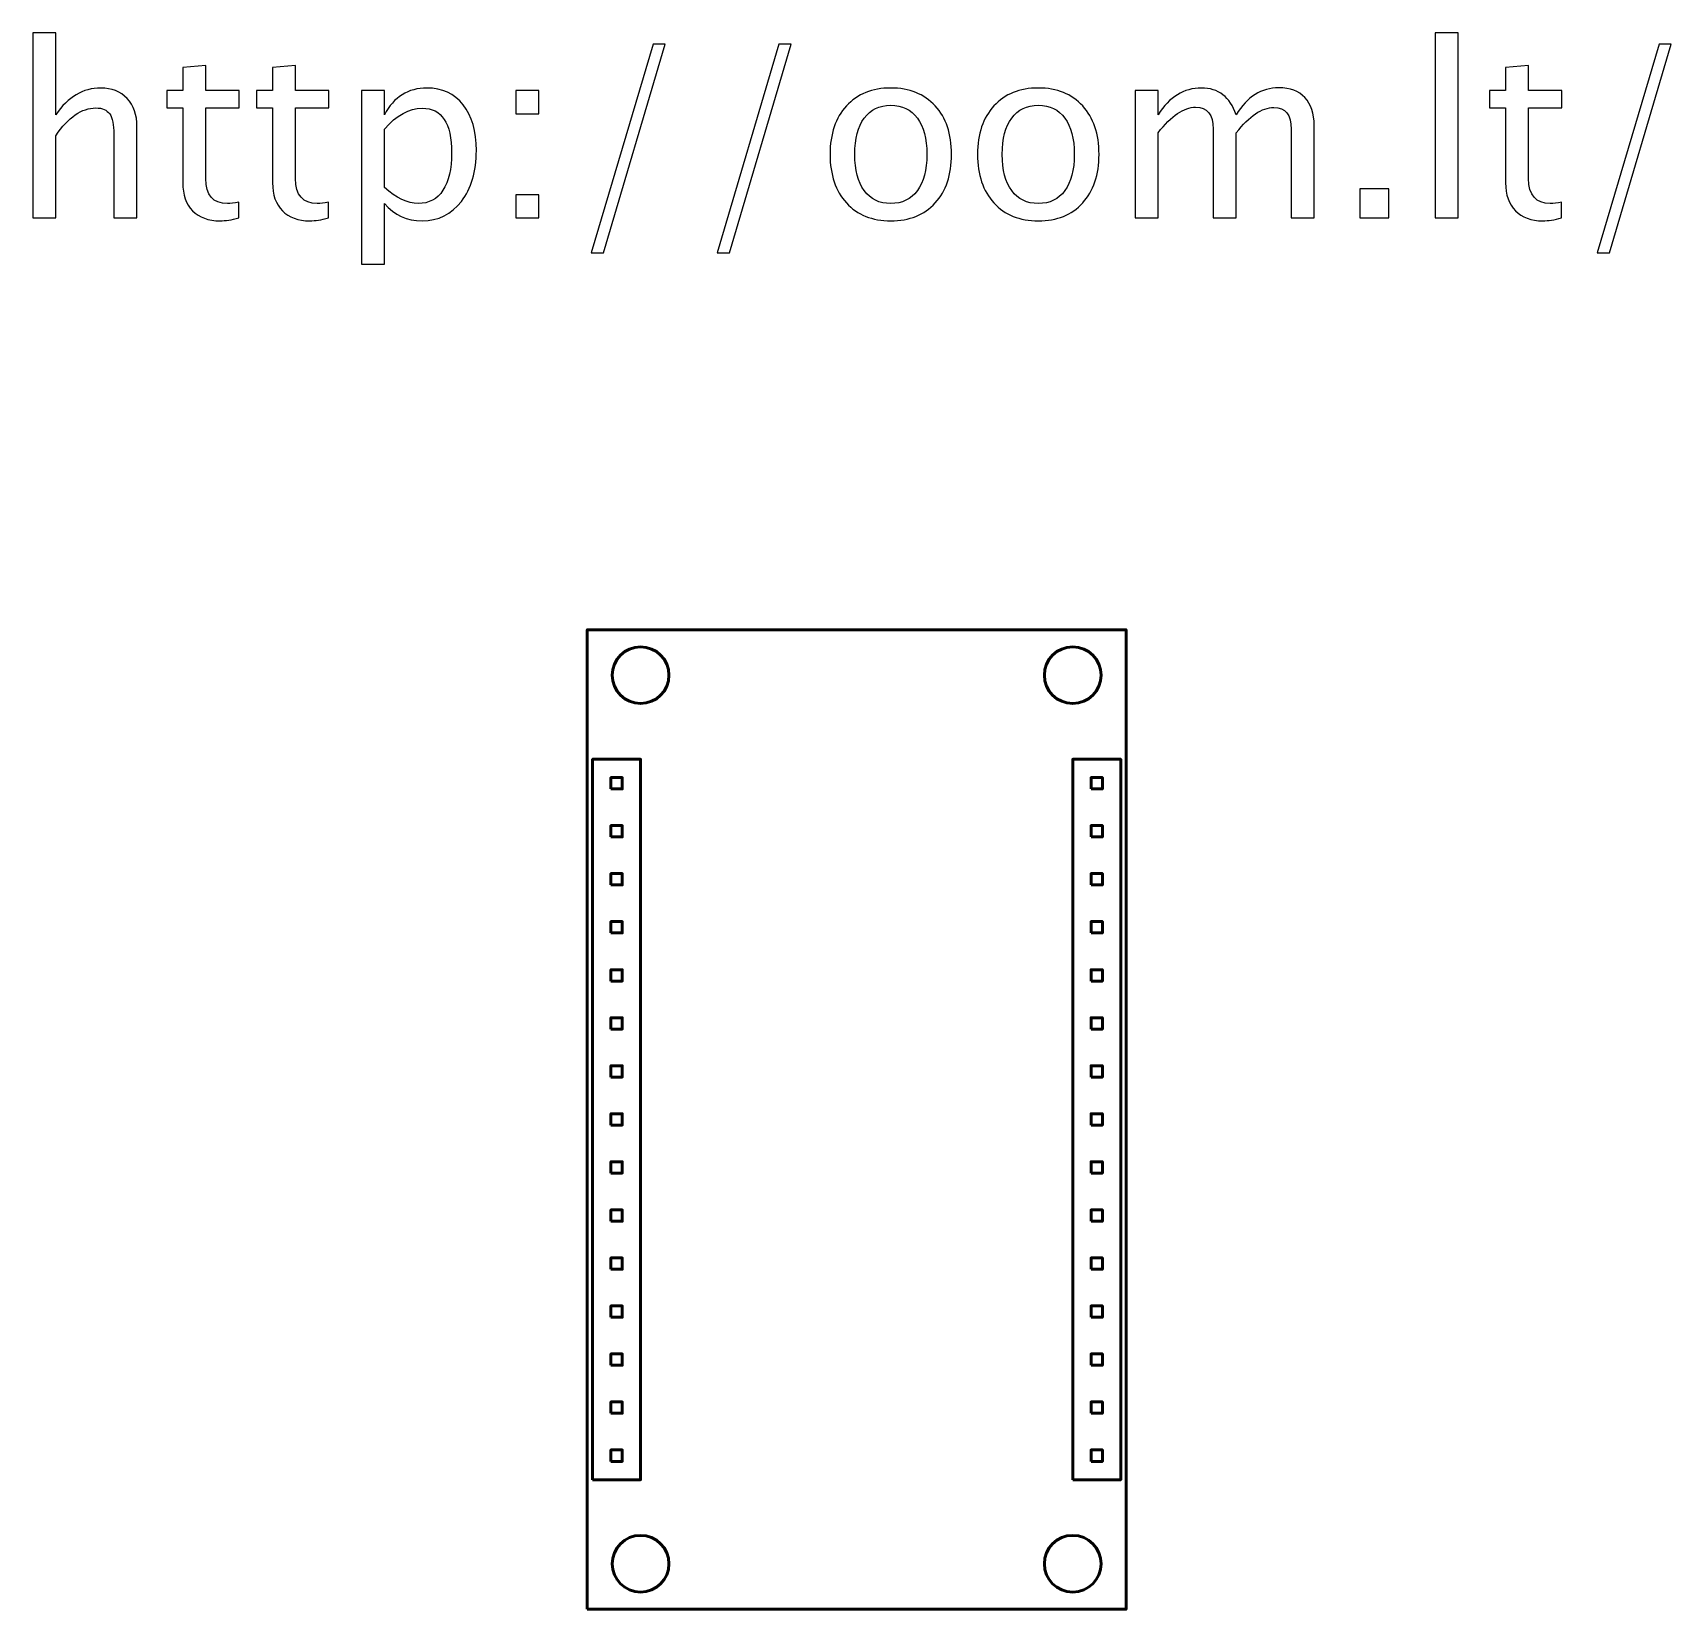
# Model space of a CAD drawing. Header units: centimetres. Extents: x -39.7 to 39.5, y 11.3 to 43.7.
# Drawn here: x -4.36 to 4.31, y 25.91 to 34.25 of the extents above; entities that cross this region are included whole.
import ezdxf

# ---------------------------------------------------------------- set-up
doc = ezdxf.new("R2010")
doc.units = ezdxf.units.CM
doc.header["$MEASUREMENT"] = 0
doc.layers.add('Layer 1', color=7, linetype='Continuous')

msp = doc.modelspace()

# ---------------------------------------------------------------- linework, layer by layer
at = {"layer": 'Layer 1', "lineweight": 53}
for points in [[(-1.425, 25.91), (1.425, 25.91), (1.425, 31.09), (-1.425, 31.09), (-1.425, 25.91)], [(-1.397, 26.595), (-1.143, 26.595), (-1.143, 30.405), (-1.397, 30.405), (-1.397, 26.595)], [(1.143, 26.595), (1.397, 26.595), (1.397, 30.405), (1.143, 30.405), (1.143, 26.595)], [(-1.3, 30.248), (-1.24, 30.248), (-1.24, 30.308), (-1.3, 30.308), (-1.3, 30.248)], [(1.24, 30.248), (1.3, 30.248), (1.3, 30.308), (1.24, 30.308), (1.24, 30.248)], [(-1.3, 29.994), (-1.24, 29.994), (-1.24, 30.054), (-1.3, 30.054), (-1.3, 29.994)], [(1.24, 29.994), (1.3, 29.994), (1.3, 30.054), (1.24, 30.054), (1.24, 29.994)], [(-1.3, 29.74), (-1.24, 29.74), (-1.24, 29.8), (-1.3, 29.8), (-1.3, 29.74)], [(1.24, 29.74), (1.3, 29.74), (1.3, 29.8), (1.24, 29.8), (1.24, 29.74)], [(-1.3, 29.486), (-1.24, 29.486), (-1.24, 29.546), (-1.3, 29.546), (-1.3, 29.486)], [(1.24, 29.486), (1.3, 29.486), (1.3, 29.546), (1.24, 29.546), (1.24, 29.486)], [(-1.3, 29.232), (-1.24, 29.232), (-1.24, 29.292), (-1.3, 29.292), (-1.3, 29.232)], [(1.24, 29.232), (1.3, 29.232), (1.3, 29.292), (1.24, 29.292), (1.24, 29.232)], [(-1.3, 28.978), (-1.24, 28.978), (-1.24, 29.038), (-1.3, 29.038), (-1.3, 28.978)], [(1.24, 28.978), (1.3, 28.978), (1.3, 29.038), (1.24, 29.038), (1.24, 28.978)], [(-1.3, 28.724), (-1.24, 28.724), (-1.24, 28.784), (-1.3, 28.784), (-1.3, 28.724)], [(1.24, 28.724), (1.3, 28.724), (1.3, 28.784), (1.24, 28.784), (1.24, 28.724)], [(-1.3, 28.47), (-1.24, 28.47), (-1.24, 28.53), (-1.3, 28.53), (-1.3, 28.47)], [(1.24, 28.47), (1.3, 28.47), (1.3, 28.53), (1.24, 28.53), (1.24, 28.47)], [(-1.3, 28.216), (-1.24, 28.216), (-1.24, 28.276), (-1.3, 28.276), (-1.3, 28.216)], [(1.24, 28.216), (1.3, 28.216), (1.3, 28.276), (1.24, 28.276), (1.24, 28.216)], [(-1.3, 27.962), (-1.24, 27.962), (-1.24, 28.022), (-1.3, 28.022), (-1.3, 27.962)], [(1.24, 27.962), (1.3, 27.962), (1.3, 28.022), (1.24, 28.022), (1.24, 27.962)], [(-1.3, 27.708), (-1.24, 27.708), (-1.24, 27.768), (-1.3, 27.768), (-1.3, 27.708)], [(1.24, 27.708), (1.3, 27.708), (1.3, 27.768), (1.24, 27.768), (1.24, 27.708)], [(-1.3, 27.454), (-1.24, 27.454), (-1.24, 27.514), (-1.3, 27.514), (-1.3, 27.454)], [(1.24, 27.454), (1.3, 27.454), (1.3, 27.514), (1.24, 27.514), (1.24, 27.454)], [(-1.3, 27.2), (-1.24, 27.2), (-1.24, 27.26), (-1.3, 27.26), (-1.3, 27.2)], [(1.24, 27.2), (1.3, 27.2), (1.3, 27.26), (1.24, 27.26), (1.24, 27.2)], [(-1.3, 26.946), (-1.24, 26.946), (-1.24, 27.006), (-1.3, 27.006), (-1.3, 26.946)], [(1.24, 26.946), (1.3, 26.946), (1.3, 27.006), (1.24, 27.006), (1.24, 26.946)], [(-1.3, 26.692), (-1.24, 26.692), (-1.24, 26.752), (-1.3, 26.752), (-1.3, 26.692)], [(1.24, 26.692), (1.3, 26.692), (1.3, 26.752), (1.24, 26.752), (1.24, 26.692)]]:
    msp.add_lwpolyline(points, close=True, dxfattribs=at)
for centre in [(-1.143, 30.8495), (1.143, 30.8495), (-1.143, 26.1505), (1.143, 26.1505)]:
    msp.add_ellipse(centre, major_axis=(0, 0.15), ratio=1, dxfattribs=at)
at = {"layer": 'Layer 1'}
for points, knots in [([(-4.35821, 33.2673), (-4.35821, 33.2673), (-4.35821, 34.24647), (-4.35821, 34.24647), (-4.35821, 34.24647), (-4.35821, 34.24647), (-4.23629, 34.24647), (-4.23629, 34.24647), (-4.23629, 34.24647), (-4.23629, 34.24647), (-4.23629, 33.81319), (-4.23629, 33.81319), (-4.23629, 33.81319), (-4.17173, 33.90738), (-4.09257, 33.95437), (-3.99901, 33.95437), (-3.99901, 33.95437), (-3.94017, 33.95437), (-3.89339, 33.93596), (-3.85889, 33.89891), (-3.85889, 33.89891), (-3.82439, 33.86208), (-3.80703, 33.81234), (-3.80703, 33.75011), (-3.80703, 33.75011), (-3.80703, 33.75011), (-3.80703, 33.2673), (-3.80703, 33.2673), (-3.80703, 33.2673), (-3.80703, 33.2673), (-3.92895, 33.2673), (-3.92895, 33.2673), (-3.92895, 33.2673), (-3.92895, 33.2673), (-3.92895, 33.71032), (-3.92895, 33.71032), (-3.92895, 33.71032), (-3.92895, 33.76027), (-3.93636, 33.79583), (-3.95096, 33.817), (-3.95096, 33.817), (-3.96578, 33.83838), (-3.99012, 33.84896), (-4.0242, 33.84896), (-4.0242, 33.84896), (-4.09913, 33.84896), (-4.16983, 33.80007), (-4.23629, 33.70228), (-4.23629, 33.70228), (-4.23629, 33.70228), (-4.23629, 33.2673), (-4.23629, 33.2673), (-4.23629, 33.2673), (-4.23629, 33.2673), (-4.35821, 33.2673), (-4.35821, 33.2673)], [0, 0, 0, 0, 0.0666667, 0.0666667, 0.0666667, 0.0666667, 0.1333333, 0.1333333, 0.1333333, 0.1333333, 0.2, 0.2, 0.2, 0.2, 0.2666667, 0.2666667, 0.2666667, 0.2666667, 0.3333333, 0.3333333, 0.3333333, 0.3333333, 0.4, 0.4, 0.4, 0.4, 0.4666667, 0.4666667, 0.4666667, 0.4666667, 0.5333333, 0.5333333, 0.5333333, 0.5333333, 0.6, 0.6, 0.6, 0.6, 0.6666667, 0.6666667, 0.6666667, 0.6666667, 0.7333333, 0.7333333, 0.7333333, 0.7333333, 0.8, 0.8, 0.8, 0.8, 0.8666667, 0.8666667, 0.8666667, 0.8666667, 1, 1, 1, 1]), ([(3.06069, 33.2673), (3.06069, 33.2673), (3.06069, 34.24647), (3.06069, 34.24647), (3.06069, 34.24647), (3.06069, 34.24647), (3.18261, 34.24647), (3.18261, 34.24647), (3.18261, 34.24647), (3.18261, 34.24647), (3.18261, 33.2673), (3.18261, 33.2673), (3.18261, 33.2673), (3.18261, 33.2673), (3.06069, 33.2673), (3.06069, 33.2673)], [0, 0, 0, 0, 0.2, 0.2, 0.2, 0.2, 0.4, 0.4, 0.4, 0.4, 0.6, 0.6, 0.6, 0.6, 1, 1, 1, 1]), ([(-1.40377, 33.08315), (-1.40377, 33.08315), (-1.07717, 34.18551), (-1.07717, 34.18551), (-1.07717, 34.18551), (-1.07717, 34.18551), (-1.01261, 34.18551), (-1.01261, 34.18551), (-1.01261, 34.18551), (-1.01261, 34.18551), (-1.33921, 33.08315), (-1.33921, 33.08315), (-1.33921, 33.08315), (-1.33921, 33.08315), (-1.40377, 33.08315), (-1.40377, 33.08315)], [0, 0, 0, 0, 0.2, 0.2, 0.2, 0.2, 0.4, 0.4, 0.4, 0.4, 0.6, 0.6, 0.6, 0.6, 1, 1, 1, 1]), ([(-0.73787, 33.08315), (-0.73787, 33.08315), (-0.41127, 34.18551), (-0.41127, 34.18551), (-0.41127, 34.18551), (-0.41127, 34.18551), (-0.34671, 34.18551), (-0.34671, 34.18551), (-0.34671, 34.18551), (-0.34671, 34.18551), (-0.67331, 33.08315), (-0.67331, 33.08315), (-0.67331, 33.08315), (-0.67331, 33.08315), (-0.73787, 33.08315), (-0.73787, 33.08315)], [0, 0, 0, 0, 0.2, 0.2, 0.2, 0.2, 0.4, 0.4, 0.4, 0.4, 0.6, 0.6, 0.6, 0.6, 1, 1, 1, 1]), ([(3.91794, 33.08315), (3.91794, 33.08315), (4.24454, 34.18551), (4.24454, 34.18551), (4.24454, 34.18551), (4.24454, 34.18551), (4.3091, 34.18551), (4.3091, 34.18551), (4.3091, 34.18551), (4.3091, 34.18551), (3.9825, 33.08315), (3.9825, 33.08315), (3.9825, 33.08315), (3.9825, 33.08315), (3.91794, 33.08315), (3.91794, 33.08315)], [0, 0, 0, 0, 0.2, 0.2, 0.2, 0.2, 0.4, 0.4, 0.4, 0.4, 0.6, 0.6, 0.6, 0.6, 1, 1, 1, 1]), ([(-3.26897, 33.26751), (-3.30665, 33.25714), (-3.33945, 33.25206), (-3.36718, 33.25206), (-3.36718, 33.25206), (-3.42941, 33.25206), (-3.47788, 33.26984), (-3.5126, 33.3054), (-3.5126, 33.3054), (-3.54752, 33.34096), (-3.56488, 33.39028), (-3.56488, 33.45357), (-3.56488, 33.45357), (-3.56488, 33.45357), (-3.56488, 33.84896), (-3.56488, 33.84896), (-3.56488, 33.84896), (-3.56488, 33.84896), (-3.64912, 33.84896), (-3.64912, 33.84896), (-3.64912, 33.84896), (-3.64912, 33.84896), (-3.64912, 33.9404), (-3.64912, 33.9404), (-3.64912, 33.9404), (-3.64912, 33.9404), (-3.56488, 33.9404), (-3.56488, 33.9404), (-3.56488, 33.9404), (-3.56488, 33.9404), (-3.56488, 34.06211), (-3.56488, 34.06211), (-3.56488, 34.06211), (-3.56488, 34.06211), (-3.44296, 34.07375), (-3.44296, 34.07375), (-3.44296, 34.07375), (-3.44296, 34.07375), (-3.44296, 33.9404), (-3.44296, 33.9404), (-3.44296, 33.9404), (-3.44296, 33.9404), (-3.26643, 33.9404), (-3.26643, 33.9404), (-3.26643, 33.9404), (-3.26643, 33.9404), (-3.26643, 33.84896), (-3.26643, 33.84896), (-3.26643, 33.84896), (-3.26643, 33.84896), (-3.44296, 33.84896), (-3.44296, 33.84896), (-3.44296, 33.84896), (-3.44296, 33.84896), (-3.44296, 33.47558), (-3.44296, 33.47558), (-3.44296, 33.47558), (-3.44296, 33.38753), (-3.40465, 33.3435), (-3.32824, 33.3435), (-3.32824, 33.3435), (-3.31194, 33.3435), (-3.29225, 33.34625), (-3.26897, 33.35154), (-3.26897, 33.35154), (-3.26897, 33.35154), (-3.26897, 33.26751), (-3.26897, 33.26751)], [0, 0, 0, 0, 0.0555556, 0.0555556, 0.0555556, 0.0555556, 0.1111111, 0.1111111, 0.1111111, 0.1111111, 0.1666667, 0.1666667, 0.1666667, 0.1666667, 0.2222222, 0.2222222, 0.2222222, 0.2222222, 0.2777778, 0.2777778, 0.2777778, 0.2777778, 0.3333333, 0.3333333, 0.3333333, 0.3333333, 0.3888889, 0.3888889, 0.3888889, 0.3888889, 0.4444444, 0.4444444, 0.4444444, 0.4444444, 0.5, 0.5, 0.5, 0.5, 0.5555556, 0.5555556, 0.5555556, 0.5555556, 0.6111111, 0.6111111, 0.6111111, 0.6111111, 0.6666667, 0.6666667, 0.6666667, 0.6666667, 0.7222222, 0.7222222, 0.7222222, 0.7222222, 0.7777778, 0.7777778, 0.7777778, 0.7777778, 0.8333333, 0.8333333, 0.8333333, 0.8333333, 0.8888889, 0.8888889, 0.8888889, 0.8888889, 1, 1, 1, 1]), ([(-2.79399, 33.26751), (-2.83167, 33.25714), (-2.86447, 33.25206), (-2.8922, 33.25206), (-2.8922, 33.25206), (-2.95443, 33.25206), (-3.0029, 33.26984), (-3.03762, 33.3054), (-3.03762, 33.3054), (-3.07254, 33.34096), (-3.0899, 33.39028), (-3.0899, 33.45357), (-3.0899, 33.45357), (-3.0899, 33.45357), (-3.0899, 33.84896), (-3.0899, 33.84896), (-3.0899, 33.84896), (-3.0899, 33.84896), (-3.17414, 33.84896), (-3.17414, 33.84896), (-3.17414, 33.84896), (-3.17414, 33.84896), (-3.17414, 33.9404), (-3.17414, 33.9404), (-3.17414, 33.9404), (-3.17414, 33.9404), (-3.0899, 33.9404), (-3.0899, 33.9404), (-3.0899, 33.9404), (-3.0899, 33.9404), (-3.0899, 34.06211), (-3.0899, 34.06211), (-3.0899, 34.06211), (-3.0899, 34.06211), (-2.96798, 34.07375), (-2.96798, 34.07375), (-2.96798, 34.07375), (-2.96798, 34.07375), (-2.96798, 33.9404), (-2.96798, 33.9404), (-2.96798, 33.9404), (-2.96798, 33.9404), (-2.79145, 33.9404), (-2.79145, 33.9404), (-2.79145, 33.9404), (-2.79145, 33.9404), (-2.79145, 33.84896), (-2.79145, 33.84896), (-2.79145, 33.84896), (-2.79145, 33.84896), (-2.96798, 33.84896), (-2.96798, 33.84896), (-2.96798, 33.84896), (-2.96798, 33.84896), (-2.96798, 33.47558), (-2.96798, 33.47558), (-2.96798, 33.47558), (-2.96798, 33.38753), (-2.92967, 33.3435), (-2.85326, 33.3435), (-2.85326, 33.3435), (-2.83696, 33.3435), (-2.81727, 33.34625), (-2.79399, 33.35154), (-2.79399, 33.35154), (-2.79399, 33.35154), (-2.79399, 33.26751), (-2.79399, 33.26751)], [0, 0, 0, 0, 0.0555556, 0.0555556, 0.0555556, 0.0555556, 0.1111111, 0.1111111, 0.1111111, 0.1111111, 0.1666667, 0.1666667, 0.1666667, 0.1666667, 0.2222222, 0.2222222, 0.2222222, 0.2222222, 0.2777778, 0.2777778, 0.2777778, 0.2777778, 0.3333333, 0.3333333, 0.3333333, 0.3333333, 0.3888889, 0.3888889, 0.3888889, 0.3888889, 0.4444444, 0.4444444, 0.4444444, 0.4444444, 0.5, 0.5, 0.5, 0.5, 0.5555556, 0.5555556, 0.5555556, 0.5555556, 0.6111111, 0.6111111, 0.6111111, 0.6111111, 0.6666667, 0.6666667, 0.6666667, 0.6666667, 0.7222222, 0.7222222, 0.7222222, 0.7222222, 0.7777778, 0.7777778, 0.7777778, 0.7777778, 0.8333333, 0.8333333, 0.8333333, 0.8333333, 0.8888889, 0.8888889, 0.8888889, 0.8888889, 1, 1, 1, 1]), ([(3.72871, 33.26751), (3.69103, 33.25714), (3.65823, 33.25206), (3.6305, 33.25206), (3.6305, 33.25206), (3.56827, 33.25206), (3.5198, 33.26984), (3.48508, 33.3054), (3.48508, 33.3054), (3.45016, 33.34096), (3.4328, 33.39028), (3.4328, 33.45357), (3.4328, 33.45357), (3.4328, 33.45357), (3.4328, 33.84896), (3.4328, 33.84896), (3.4328, 33.84896), (3.4328, 33.84896), (3.34856, 33.84896), (3.34856, 33.84896), (3.34856, 33.84896), (3.34856, 33.84896), (3.34856, 33.9404), (3.34856, 33.9404), (3.34856, 33.9404), (3.34856, 33.9404), (3.4328, 33.9404), (3.4328, 33.9404), (3.4328, 33.9404), (3.4328, 33.9404), (3.4328, 34.06211), (3.4328, 34.06211), (3.4328, 34.06211), (3.4328, 34.06211), (3.55472, 34.07375), (3.55472, 34.07375), (3.55472, 34.07375), (3.55472, 34.07375), (3.55472, 33.9404), (3.55472, 33.9404), (3.55472, 33.9404), (3.55472, 33.9404), (3.73125, 33.9404), (3.73125, 33.9404), (3.73125, 33.9404), (3.73125, 33.9404), (3.73125, 33.84896), (3.73125, 33.84896), (3.73125, 33.84896), (3.73125, 33.84896), (3.55472, 33.84896), (3.55472, 33.84896), (3.55472, 33.84896), (3.55472, 33.84896), (3.55472, 33.47558), (3.55472, 33.47558), (3.55472, 33.47558), (3.55472, 33.38753), (3.59303, 33.3435), (3.66944, 33.3435), (3.66944, 33.3435), (3.68574, 33.3435), (3.70543, 33.34625), (3.72871, 33.35154), (3.72871, 33.35154), (3.72871, 33.35154), (3.72871, 33.26751), (3.72871, 33.26751)], [0, 0, 0, 0, 0.0555556, 0.0555556, 0.0555556, 0.0555556, 0.1111111, 0.1111111, 0.1111111, 0.1111111, 0.1666667, 0.1666667, 0.1666667, 0.1666667, 0.2222222, 0.2222222, 0.2222222, 0.2222222, 0.2777778, 0.2777778, 0.2777778, 0.2777778, 0.3333333, 0.3333333, 0.3333333, 0.3333333, 0.3888889, 0.3888889, 0.3888889, 0.3888889, 0.4444444, 0.4444444, 0.4444444, 0.4444444, 0.5, 0.5, 0.5, 0.5, 0.5555556, 0.5555556, 0.5555556, 0.5555556, 0.6111111, 0.6111111, 0.6111111, 0.6111111, 0.6666667, 0.6666667, 0.6666667, 0.6666667, 0.7222222, 0.7222222, 0.7222222, 0.7222222, 0.7777778, 0.7777778, 0.7777778, 0.7777778, 0.8333333, 0.8333333, 0.8333333, 0.8333333, 0.8888889, 0.8888889, 0.8888889, 0.8888889, 1, 1, 1, 1]), ([(-2.62, 33.02219), (-2.62, 33.02219), (-2.62, 33.9404), (-2.62, 33.9404), (-2.62, 33.9404), (-2.62, 33.9404), (-2.49808, 33.9404), (-2.49808, 33.9404), (-2.49808, 33.9404), (-2.49808, 33.9404), (-2.49808, 33.81319), (-2.49808, 33.81319), (-2.49808, 33.81319), (-2.44813, 33.90738), (-2.37298, 33.95437), (-2.27287, 33.95437), (-2.27287, 33.95437), (-2.1918, 33.95437), (-2.12809, 33.92495), (-2.08152, 33.86589), (-2.08152, 33.86589), (-2.03495, 33.80684), (-2.01167, 33.72619), (-2.01167, 33.62396), (-2.01167, 33.62396), (-2.01167, 33.51262), (-2.03813, 33.42266), (-2.09083, 33.35451), (-2.09083, 33.35451), (-2.14354, 33.28614), (-2.21296, 33.25206), (-2.2989, 33.25206), (-2.2989, 33.25206), (-2.3787, 33.25206), (-2.44516, 33.28254), (-2.49808, 33.34371), (-2.49808, 33.34371), (-2.49808, 33.34371), (-2.49808, 33.02219), (-2.49808, 33.02219), (-2.49808, 33.02219), (-2.49808, 33.02219), (-2.62, 33.02219), (-2.62, 33.02219)], [0, 0, 0, 0, 0.0833333, 0.0833333, 0.0833333, 0.0833333, 0.1666667, 0.1666667, 0.1666667, 0.1666667, 0.25, 0.25, 0.25, 0.25, 0.3333333, 0.3333333, 0.3333333, 0.3333333, 0.4166667, 0.4166667, 0.4166667, 0.4166667, 0.5, 0.5, 0.5, 0.5, 0.5833333, 0.5833333, 0.5833333, 0.5833333, 0.6666667, 0.6666667, 0.6666667, 0.6666667, 0.75, 0.75, 0.75, 0.75, 0.8333333, 0.8333333, 0.8333333, 0.8333333, 1, 1, 1, 1]), ([(-1.80297, 33.81848), (-1.80297, 33.81848), (-1.80297, 33.9404), (-1.80297, 33.9404), (-1.80297, 33.9404), (-1.80297, 33.9404), (-1.68105, 33.9404), (-1.68105, 33.9404), (-1.68105, 33.9404), (-1.68105, 33.9404), (-1.68105, 33.81848), (-1.68105, 33.81848), (-1.68105, 33.81848), (-1.68105, 33.81848), (-1.80297, 33.81848), (-1.80297, 33.81848)], [0, 0, 0, 0, 0.2, 0.2, 0.2, 0.2, 0.4, 0.4, 0.4, 0.4, 0.6, 0.6, 0.6, 0.6, 1, 1, 1, 1]), ([(0.18076, 33.25206), (0.08191, 33.25206), (0.0036, 33.2836), (-0.05398, 33.34668), (-0.05398, 33.34668), (-0.11176, 33.40975), (-0.14055, 33.49548), (-0.14055, 33.60364), (-0.14055, 33.60364), (-0.14055, 33.71159), (-0.11176, 33.7971), (-0.05398, 33.85997), (-0.05398, 33.85997), (0.0036, 33.92283), (0.08191, 33.95437), (0.18076, 33.95437), (0.18076, 33.95437), (0.27961, 33.95437), (0.35793, 33.92283), (0.4155, 33.85997), (0.4155, 33.85997), (0.47328, 33.7971), (0.50207, 33.71159), (0.50207, 33.60364), (0.50207, 33.60364), (0.50207, 33.49548), (0.47328, 33.40975), (0.4155, 33.34668), (0.4155, 33.34668), (0.35793, 33.2836), (0.27961, 33.25206), (0.18076, 33.25206)], [0, 0, 0, 0, 0.1111111, 0.1111111, 0.1111111, 0.1111111, 0.2222222, 0.2222222, 0.2222222, 0.2222222, 0.3333333, 0.3333333, 0.3333333, 0.3333333, 0.4444444, 0.4444444, 0.4444444, 0.4444444, 0.5555556, 0.5555556, 0.5555556, 0.5555556, 0.6666667, 0.6666667, 0.6666667, 0.6666667, 0.7777778, 0.7777778, 0.7777778, 0.7777778, 1, 1, 1, 1]), ([(0.96096, 33.25206), (0.86211, 33.25206), (0.7838, 33.2836), (0.72622, 33.34668), (0.72622, 33.34668), (0.66844, 33.40975), (0.63965, 33.49548), (0.63965, 33.60364), (0.63965, 33.60364), (0.63965, 33.71159), (0.66844, 33.7971), (0.72622, 33.85997), (0.72622, 33.85997), (0.7838, 33.92283), (0.86211, 33.95437), (0.96096, 33.95437), (0.96096, 33.95437), (1.05981, 33.95437), (1.13813, 33.92283), (1.1957, 33.85997), (1.1957, 33.85997), (1.25348, 33.7971), (1.28227, 33.71159), (1.28227, 33.60364), (1.28227, 33.60364), (1.28227, 33.49548), (1.25348, 33.40975), (1.1957, 33.34668), (1.1957, 33.34668), (1.13813, 33.2836), (1.05981, 33.25206), (0.96096, 33.25206)], [0, 0, 0, 0, 0.1111111, 0.1111111, 0.1111111, 0.1111111, 0.2222222, 0.2222222, 0.2222222, 0.2222222, 0.3333333, 0.3333333, 0.3333333, 0.3333333, 0.4444444, 0.4444444, 0.4444444, 0.4444444, 0.5555556, 0.5555556, 0.5555556, 0.5555556, 0.6666667, 0.6666667, 0.6666667, 0.6666667, 0.7777778, 0.7777778, 0.7777778, 0.7777778, 1, 1, 1, 1]), ([(1.47319, 33.2673), (1.47319, 33.2673), (1.47319, 33.9404), (1.47319, 33.9404), (1.47319, 33.9404), (1.47319, 33.9404), (1.59511, 33.9404), (1.59511, 33.9404), (1.59511, 33.9404), (1.59511, 33.9404), (1.59511, 33.81319), (1.59511, 33.81319), (1.59511, 33.81319), (1.65459, 33.90738), (1.73079, 33.95437), (1.82413, 33.95437), (1.82413, 33.95437), (1.91409, 33.95437), (1.97526, 33.90738), (2.00786, 33.81319), (2.00786, 33.81319), (2.06565, 33.90823), (2.141, 33.95564), (2.2335, 33.95564), (2.2335, 33.95564), (2.29255, 33.95564), (2.33848, 33.93828), (2.37129, 33.90336), (2.37129, 33.90336), (2.4041, 33.86843), (2.42061, 33.81954), (2.42061, 33.75667), (2.42061, 33.75667), (2.42061, 33.75667), (2.42061, 33.2673), (2.42061, 33.2673), (2.42061, 33.2673), (2.42061, 33.2673), (2.29869, 33.2673), (2.29869, 33.2673), (2.29869, 33.2673), (2.29869, 33.2673), (2.29869, 33.73657), (2.29869, 33.73657), (2.29869, 33.73657), (2.29869, 33.81319), (2.26821, 33.8515), (2.20725, 33.8515), (2.20725, 33.8515), (2.14396, 33.8515), (2.0775, 33.80684), (2.00786, 33.7173), (2.00786, 33.7173), (2.00786, 33.7173), (2.00786, 33.2673), (2.00786, 33.2673), (2.00786, 33.2673), (2.00786, 33.2673), (1.88594, 33.2673), (1.88594, 33.2673), (1.88594, 33.2673), (1.88594, 33.2673), (1.88594, 33.73699), (1.88594, 33.73699), (1.88594, 33.73699), (1.88594, 33.81425), (1.85504, 33.85277), (1.79302, 33.85277), (1.79302, 33.85277), (1.73142, 33.85277), (1.66538, 33.8079), (1.59511, 33.71794), (1.59511, 33.71794), (1.59511, 33.71794), (1.59511, 33.2673), (1.59511, 33.2673), (1.59511, 33.2673), (1.59511, 33.2673), (1.47319, 33.2673), (1.47319, 33.2673)], [0, 0, 0, 0, 0.047619, 0.047619, 0.047619, 0.047619, 0.0952381, 0.0952381, 0.0952381, 0.0952381, 0.1428571, 0.1428571, 0.1428571, 0.1428571, 0.1904762, 0.1904762, 0.1904762, 0.1904762, 0.2380952, 0.2380952, 0.2380952, 0.2380952, 0.2857143, 0.2857143, 0.2857143, 0.2857143, 0.3333333, 0.3333333, 0.3333333, 0.3333333, 0.3809524, 0.3809524, 0.3809524, 0.3809524, 0.4285714, 0.4285714, 0.4285714, 0.4285714, 0.4761905, 0.4761905, 0.4761905, 0.4761905, 0.5238095, 0.5238095, 0.5238095, 0.5238095, 0.5714286, 0.5714286, 0.5714286, 0.5714286, 0.6190476, 0.6190476, 0.6190476, 0.6190476, 0.6666667, 0.6666667, 0.6666667, 0.6666667, 0.7142857, 0.7142857, 0.7142857, 0.7142857, 0.7619048, 0.7619048, 0.7619048, 0.7619048, 0.8095238, 0.8095238, 0.8095238, 0.8095238, 0.8571429, 0.8571429, 0.8571429, 0.8571429, 0.9047619, 0.9047619, 0.9047619, 0.9047619, 1, 1, 1, 1]), ([(-2.49808, 33.42774), (-2.43521, 33.37165), (-2.37531, 33.3435), (-2.31837, 33.3435), (-2.31837, 33.3435), (-2.26228, 33.3435), (-2.21889, 33.367), (-2.18841, 33.41377), (-2.18841, 33.41377), (-2.15772, 33.46055), (-2.14248, 33.52638), (-2.14248, 33.61147), (-2.14248, 33.61147), (-2.14248, 33.76895), (-2.19455, 33.84769), (-2.29869, 33.84769), (-2.29869, 33.84769), (-2.36685, 33.84769), (-2.43331, 33.81086), (-2.49808, 33.73699), (-2.49808, 33.73699), (-2.49808, 33.73699), (-2.49808, 33.42774), (-2.49808, 33.42774)], [0, 0, 0, 0, 0.1428571, 0.1428571, 0.1428571, 0.1428571, 0.2857143, 0.2857143, 0.2857143, 0.2857143, 0.4285714, 0.4285714, 0.4285714, 0.4285714, 0.5714286, 0.5714286, 0.5714286, 0.5714286, 0.7142857, 0.7142857, 0.7142857, 0.7142857, 1, 1, 1, 1]), ([(0.18055, 33.3435), (0.24087, 33.3435), (0.28786, 33.36615), (0.32131, 33.41166), (0.32131, 33.41166), (0.35454, 33.45695), (0.37126, 33.52109), (0.37126, 33.60364), (0.37126, 33.60364), (0.37126, 33.68598), (0.35454, 33.7499), (0.32131, 33.7952), (0.32131, 33.7952), (0.28786, 33.84028), (0.24087, 33.86293), (0.18055, 33.86293), (0.18055, 33.86293), (0.12001, 33.86293), (0.07302, 33.84028), (0.04, 33.7952), (0.04, 33.7952), (0.00677, 33.7499), (-0.00974, 33.68598), (-0.00974, 33.60364), (-0.00974, 33.60364), (-0.00974, 33.52109), (0.00677, 33.45695), (0.04, 33.41166), (0.04, 33.41166), (0.07302, 33.36615), (0.12001, 33.3435), (0.18055, 33.3435)], [0, 0, 0, 0, 0.1111111, 0.1111111, 0.1111111, 0.1111111, 0.2222222, 0.2222222, 0.2222222, 0.2222222, 0.3333333, 0.3333333, 0.3333333, 0.3333333, 0.4444444, 0.4444444, 0.4444444, 0.4444444, 0.5555556, 0.5555556, 0.5555556, 0.5555556, 0.6666667, 0.6666667, 0.6666667, 0.6666667, 0.7777778, 0.7777778, 0.7777778, 0.7777778, 1, 1, 1, 1]), ([(0.96075, 33.3435), (1.02107, 33.3435), (1.06806, 33.36615), (1.10151, 33.41166), (1.10151, 33.41166), (1.13474, 33.45695), (1.15146, 33.52109), (1.15146, 33.60364), (1.15146, 33.60364), (1.15146, 33.68598), (1.13474, 33.7499), (1.10151, 33.7952), (1.10151, 33.7952), (1.06806, 33.84028), (1.02107, 33.86293), (0.96075, 33.86293), (0.96075, 33.86293), (0.90021, 33.86293), (0.85322, 33.84028), (0.8202, 33.7952), (0.8202, 33.7952), (0.78697, 33.7499), (0.77046, 33.68598), (0.77046, 33.60364), (0.77046, 33.60364), (0.77046, 33.52109), (0.78697, 33.45695), (0.8202, 33.41166), (0.8202, 33.41166), (0.85322, 33.36615), (0.90021, 33.3435), (0.96075, 33.3435)], [0, 0, 0, 0, 0.1111111, 0.1111111, 0.1111111, 0.1111111, 0.2222222, 0.2222222, 0.2222222, 0.2222222, 0.3333333, 0.3333333, 0.3333333, 0.3333333, 0.4444444, 0.4444444, 0.4444444, 0.4444444, 0.5555556, 0.5555556, 0.5555556, 0.5555556, 0.6666667, 0.6666667, 0.6666667, 0.6666667, 0.7777778, 0.7777778, 0.7777778, 0.7777778, 1, 1, 1, 1]), ([(-1.80297, 33.2673), (-1.80297, 33.2673), (-1.80297, 33.38922), (-1.80297, 33.38922), (-1.80297, 33.38922), (-1.80297, 33.38922), (-1.68105, 33.38922), (-1.68105, 33.38922), (-1.68105, 33.38922), (-1.68105, 33.38922), (-1.68105, 33.2673), (-1.68105, 33.2673), (-1.68105, 33.2673), (-1.68105, 33.2673), (-1.80297, 33.2673), (-1.80297, 33.2673)], [0, 0, 0, 0, 0.2, 0.2, 0.2, 0.2, 0.4, 0.4, 0.4, 0.4, 0.6, 0.6, 0.6, 0.6, 1, 1, 1, 1]), ([(2.66149, 33.2673), (2.66149, 33.2673), (2.66149, 33.42097), (2.66149, 33.42097), (2.66149, 33.42097), (2.66149, 33.42097), (2.81516, 33.42097), (2.81516, 33.42097), (2.81516, 33.42097), (2.81516, 33.42097), (2.81516, 33.2673), (2.81516, 33.2673), (2.81516, 33.2673), (2.81516, 33.2673), (2.66149, 33.2673), (2.66149, 33.2673)], [0, 0, 0, 0, 0.2, 0.2, 0.2, 0.2, 0.4, 0.4, 0.4, 0.4, 0.6, 0.6, 0.6, 0.6, 1, 1, 1, 1])]:
    msp.add_open_spline(points, degree=3, knots=knots, dxfattribs=at)

doc.saveas('drawing.dxf')
